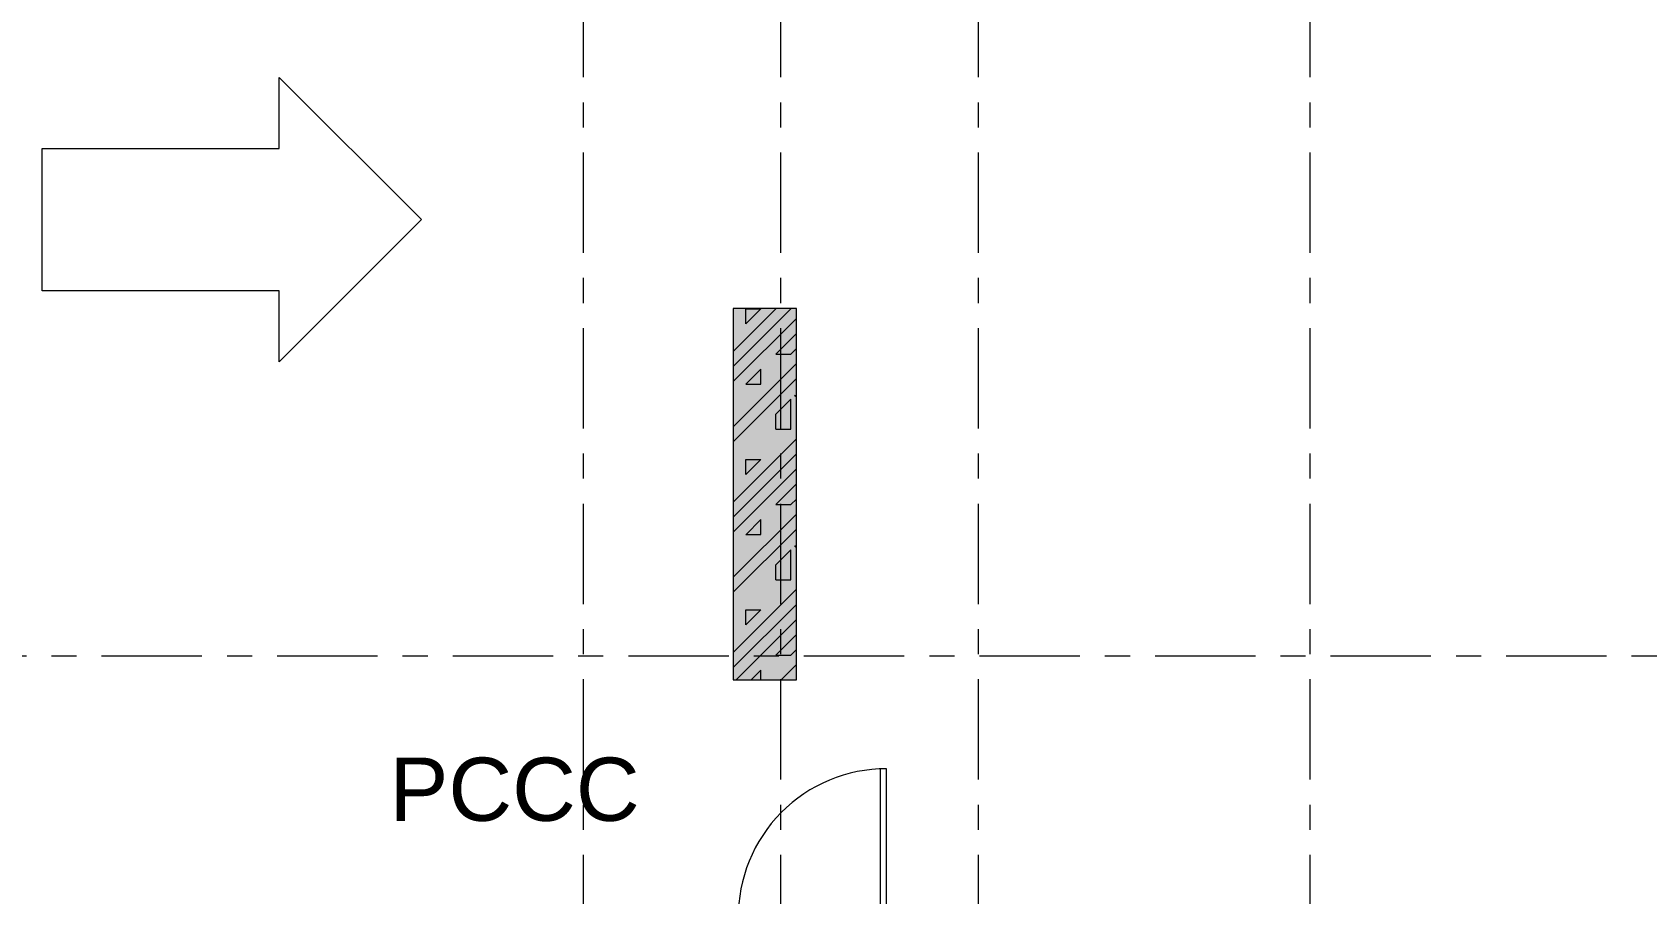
# Model space of a CAD drawing. Header units: millimetres. Extents: x -23040 to 110735, y -14554 to 50786.
# Drawn here: x 19964 to 30182, y 31446 to 36898 of the extents above; entities that cross this region are included whole.
import ezdxf

# ---------------------------------------------------------------- set-up
doc = ezdxf.new("R2010")
doc.units = ezdxf.units.MM
doc.linetypes.add('Grid Line', pattern=[22.225, 12.7, -3.175, 3.175, -3.175])
for name, color, linetype, lineweight in [('A-DETL-GENF', 31, 'Continuous', 5), ('CHU', 181, 'Continuous', 5), ('CUA', 31, 'Continuous', 9), ('NET CAT', 3, 'Continuous', 5), ('TRUC', 225, 'Continuous', 5)]:
    doc.layers.add(name, color=color, linetype=linetype, lineweight=lineweight)
doc.styles.add('Arial_14', font='arial.ttf', dxfattribs={"height": 400})

# ---------------------------------------------------------------- blocks, each defined once
blk = doc.blocks.new('ALC1807-ASCENT PLAZA-KET CAU 1_rvt-1-MẶT BẰNG HẦM 1')
at = {"layer": 'NET CAT'}
blk.add_hatch(color=256, dxfattribs=at).paths.add_polyline_path([(24801, 32800), (24801, 35150), (24401, 35150), (24401, 32800)], flags=0)
at = {"layer": 'NET CAT', "lineweight": 13}
for p, q in [((24801, 35150), (24401, 35150)), ((24401, 35150), (24401, 32800)), ((24801, 32800), (24801, 35150)), ((24401, 32800), (24801, 32800))]:
    blk.add_line(p, q, dxfattribs=at)
blk = doc.blocks.new('CUA 1 CANH MO - 2 - Type 1000-V1-MẶT BẰNG HẦM 1')
at = {"layer": 'CUA', "lineweight": 5}
for p, q in [((-399, -102), (-399, 98)), ((-399, 98), (-349, 98)), ((-349, 98), (-349, -61)), ((551, 98), (601, 98)), ((551, -61), (551, 98)), ((601, 98), (601, -102)), ((-369, -61), (-369, -102)), ((-349, -61), (-369, -61)), ((571, -61), (551, -61)), ((571, -102), (571, -61)), ((-369, -102), (-399, -102)), ((601, -102), (571, -102))]:
    blk.add_line(p, q, dxfattribs=at)
at = {"layer": 'CUA'}
for p, q in [((-328, -102), (-368, -102)), ((-368, -102), (-368, -1040)), ((-328, -1040), (-328, -102)), ((-368, -1040), (-328, -1040))]:
    blk.add_line(p, q, dxfattribs=at)
at = {"layer": 'CUA', "lineweight": 5}
blk.add_arc((-368, -102), 938, 270, 0.5, dxfattribs=at)
blk = doc.blocks.new('AROW - AROW-548896-MẶT BẰNG HẦM 1')
at = {"layer": 'A-DETL-GENF'}
for p, q in [((0, 0), (900, 900)), ((900, 900), (900, 450)), ((900, 450), (2400, 450)), ((2400, 450), (2400, -450)), ((900, -900), (0, 0)), ((2400, -450), (900, -450)), ((900, -450), (900, -900))]:
    blk.add_line(p, q, dxfattribs=at)

msp = doc.modelspace()

# ---------------------------------------------------------------- hatches: boundary and pattern name
at = {"layer": 'NET CAT'}
h = msp.add_hatch(dxfattribs=at)
h.set_pattern_fill('FP_1', color=256, style=0, pattern_type=2)
h.set_pattern_definition([(45, (95.25, 0), (-476.246, 476.246), []), (45, (190.5, 0), (-476.246, 476.246), []), (45, (0, 0), (-476.246, 476.246), []), (45, (476.25, 0), (-476.246, 476.246), []), (45, (571.5, 0), (-476.246, 476.246), []), (0, (381, 95.25), (0, 952.5), [95.25, -857.25]), (0, (476.25, 190.5), (0, 952.5), [95.25, -857.25]), (45, (381, 95.25), (0, 952.491), [134.683, -1212.342]), (45, (476.25, 95.25), (0, 952.491), [134.683, -1212.342]), (0, (381, 95.25), (0, 952.5), [95.25, -857.25]), (90, (-95.25, 95.25), (-952.5, 6e-14), [95.25, -857.25]), (90, (0, 95.25), (-952.5, 6e-14), [190.5, -762]), (45, (-95.25, 190.5), (0, 952.491), [134.683, -1212.342]), (90, (762, 381), (-952.5, 6e-14), [95.25, -857.25]), (0, (666.75, 381), (0, 952.5), [95.25, -857.25]), (45, (666.75, 381), (0, 952.491), [134.683, -1212.342]), (0, (857.25, 95.25), (0, 952.5), [95.25, -857.25]), (0, (857.25, 571.5), (0, 952.5), [95.25, -857.25]), (90, (1047.75, 666.75), (-952.5, 6e-14), [95.25, -857.25]), (45, (857.25, 571.5), (0, 952.491), [269.367, -1077.66]), (45, (952.5, 571.5), (0, 952.491), [134.683, -1212.342]), (45, (1143, 762), (0, 952.491), [134.683, -1212.342]), (0, (1143, 857.25), (0, 952.5), [95.25, -857.25]), (90, (1143, 762), (-952.5, 6e-14), [95.25, -857.25]), (0, (476.25, 762), (0, 952.5), [95.25, -857.25]), (0, (666.75, 857.25), (0, 952.5), [95.25, -857.25]), (90, (571.5, 762), (-952.5, 6e-14), [95.25, -857.25]), (90, (666.75, 762), (-952.5, 6e-14), [95.25, -857.25]), (45, (476.25, 762), (0, 952.491), [134.684, -1212.342]), (45, (666.75, 762), (0, 952.491), [134.684, -1212.342]), (135, (119, 214.8), (-952.491, 6e-14), [134.683, -1212.342]), (135, (238.1, 333.4), (-952.491, 6e-14), [134.683, -1212.342]), (135, (309.56, 404.8), (-952.491, 6e-14), [134.683, -1212.342]), (135, (333.4, 428.6), (-952.491, 6e-14), [134.683, -1212.342]), (135, (381, 476.25), (-952.491, 6e-14), [134.684, -1212.342]), (135, (404.8, 500.06), (-952.491, 6e-14), [134.683, -1212.342]), (135, (476.25, 571.5), (-952.491, 6e-14), [134.684, -1212.342]), (135, (523.9, 619.1), (-952.491, 6e-14), [134.684, -1212.342]), (45, (119, 214.8), (0, 952.491), [95.25, -1251.775]), (45, (238.1, 333.4), (0, 952.491), [67.36, -1279.665]), (45, (404.8, 500.06), (0, 952.491), [67.36, -1279.665]), (45, (309.56, 595.3), (0, 952.491), [67.36, -1279.665]), (45, (476.25, 571.5), (0, 952.491), [67.36, -1279.665]), (45, (381, 666.75), (0, 952.491), [67.36, -1279.665]), (0, (24.2, 309.5), (0, 952.5), [190.043, -762.457]), (0, (238.1, 523.9), (0, 952.5), [95.25, -857.25])])
h.paths.add_polyline_path([(24800.5, 32799.9), (24800.5, 35149.9), (24400.5, 35149.9), (24400.5, 32799.9)], flags=0)

# ---------------------------------------------------------------- linework, layer by layer
at = {"layer": 'NET CAT', "lineweight": 13}
for p, q in [((24800.5, 35149.9), (24400.5, 35149.9)), ((24400.5, 35149.9), (24400.5, 32799.9)), ((24800.5, 32799.9), (24800.5, 35149.9)), ((24400.5, 32799.9), (24800.5, 32799.9))]:
    msp.add_line(p, q, dxfattribs=at)
at = {"layer": 'TRUC', "linetype": 'Grid Line', "ltscale": 50}
for p, q in [((24700.5, 47249.9), (24700.5, -10277.6)), ((25950.5, 47249.9), (25950.5, -7610.1)), ((28050.5, 47249.9), (28050.5, -10277.6)), ((48819.1, 32949.9), (-15192.4, 32949.9))]:
    msp.add_line(p, q, dxfattribs=at)

# ---------------------------------------------------------------- block references
at = {"lineweight": 5, "rotation": 180}
for name, p in [('AROW - AROW-548896-MẶT BẰNG HẦM 1', (22427.4, 35713.1)), ('CUA 1 CANH MO - 2 - Type 1000-V1-MẶT BẰNG HẦM 1', (25002, 31197.7))]:
    msp.add_blockref(name, p, dxfattribs=at)

# ---------------------------------------------------------------- texts
at = {"layer": 'CHU', "color": 7, "insert": (22224.8, 32307.7), "char_height": 400, "width": 1644.28, "attachment_point": 1, "line_spacing_factor": 0.936439, "style": 'Arial_14', "bg_fill": 3, "box_fill_scale": 1.25, "bg_fill_color": 256, "bg_fill_true_color": 13158600, "bg_fill_transparency": 0}
msp.add_mtext('\\pt2540,5080,7620,10160,12700,15240,17780,20320,22860,25400,27940,30480,33020,35560,38100,40640,43180,45720,48260,50800,53340,55880,58420,60960,63500,66040,68580,71120,73660,76200,78740,81280;PCCC', dxfattribs=at)

# ---------------------------------------------------------------- next in the draw order: linework, layer by layer
at = {"layer": 'TRUC', "linetype": 'Grid Line', "ltscale": 50}
msp.add_line((23450.5, 47249.9), (23450.5, -7610.1), dxfattribs=at)

# ---------------------------------------------------------------- next in the draw order: block references
at = {"lineweight": 5}
msp.add_blockref('ALC1807-ASCENT PLAZA-KET CAU 1_rvt-1-MẶT BẰNG HẦM 1', (0, 0), dxfattribs=at)

doc.saveas('drawing.dxf')
